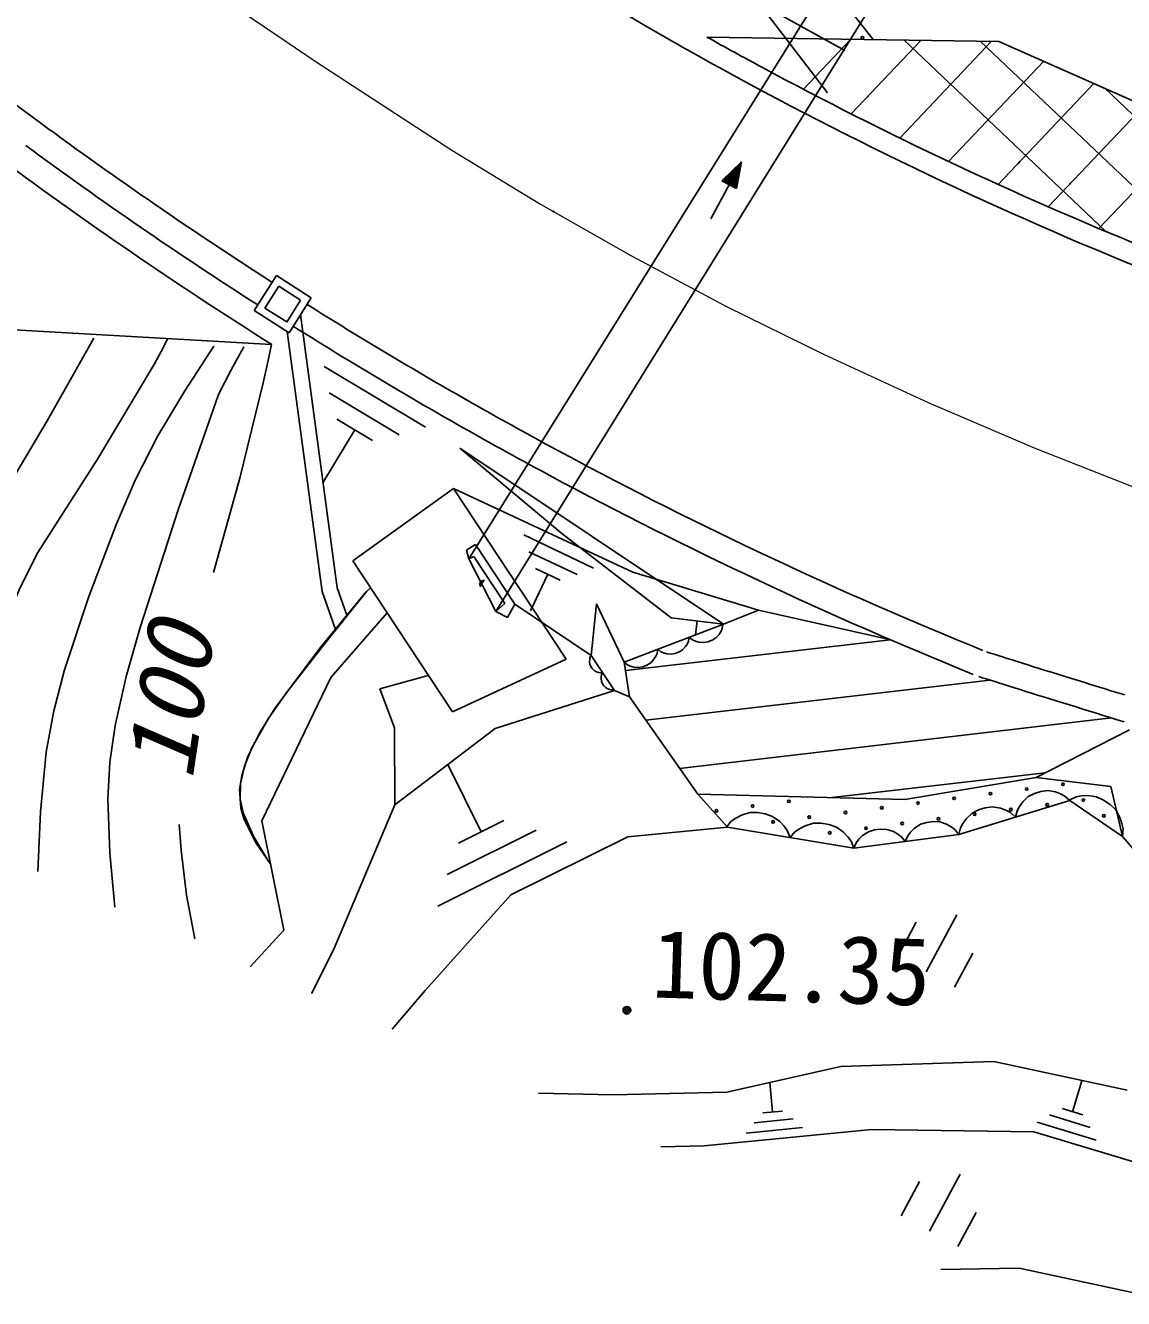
# Model space of a CAD drawing. Units: millimetres, scale not verified. Extents: x 40000 to 680000, y 20000 to 380000.
# Drawn here: x 155692 to 176944, y 247827 to 272456 of the extents above; entities that cross this region are included whole.
import ezdxf
from ezdxf.enums import TextEntityAlignment as Align

# ---------------------------------------------------------------- set-up
doc = ezdxf.new("R2010")
doc.units = ezdxf.units.MM
doc.header["$LTSCALE"] = 1000
doc.linetypes.add('CHAIN', pattern=[18.5, 12, -1.5, 3.5, -1.5])
doc.layers.add('M-BGD', color=7, linetype='Continuous', lineweight=25)
doc.layers.add('M-BMK', color=2, linetype='CHAIN', lineweight=13)
doc.styles.add('ＭＳ ゴシック', font='')
doc.styles.get('ＭＳ ゴシック').set_extended_font_data('MS Gothic')

msp = doc.modelspace()

# ---------------------------------------------------------------- linework, layer by layer
at = {"layer": 'M-BGD'}
for p, q in [((174576, 278677), (164272, 262140)), ((164796, 261119), (175239, 277965)), ((172097, 272184), (171282, 273222)), ((171212, 271152), (169886, 272889)), ((171212, 271152), (169886, 272889)), ((171212, 271152), (169886, 272889)), ((171551, 271970), (170148, 272745)), ((174531, 272148), (168879, 272231)), ((171669, 272190), (170749, 271220)), ((173029, 272170), (171675, 270743)), ((174389, 272150), (172612, 270278)), ((172692, 272175), (176592, 268474)), ((174168, 272153), (179408, 267180)), ((174531, 272148), (178384, 270439)), ((175400, 271763), (173559, 269823)), ((171024, 271510), (171015, 271501)), ((176370, 271333), (174517, 269380)), ((176586, 271237), (182034, 266067)), ((172003, 271089), (171986, 271071)), ((177340, 270902), (175485, 268948)), ((178311, 270472), (176465, 268527)), ((173961, 270247), (173926, 270209)), ((168954, 268716), (169549, 269816)), ((169549, 269816), (169170, 269452)), ((169520, 269763), (169206, 269455)), ((169492, 269710), (169242, 269459)), ((169418, 269364), (169492, 269710)), ((169435, 269332), (169520, 269763)), ((169452, 269300), (169549, 269816)), ((174940, 269826), (174896, 269779)), ((169170, 269452), (169452, 269300)), ((169206, 269455), (169435, 269332)), ((169242, 269459), (169418, 269364)), ((169463, 269657), (169278, 269462)), ((169278, 269462), (169401, 269395)), ((169435, 269605), (169314, 269465)), ((169314, 269465), (169384, 269427)), ((169397, 269534), (169350, 269469)), ((169350, 269469), (169368, 269459)), ((169368, 269459), (169397, 269534)), ((169384, 269427), (169435, 269605)), ((169401, 269395), (169463, 269657)), ((175354, 269648), (175444, 269564)), ((175920, 269405), (175902, 269387)), ((160552, 267616), (160120, 266943)), ((160552, 267616), (161225, 267184)), ((160597, 267409), (160327, 266988)), ((160597, 267409), (161018, 267139)), ((160328, 266989), (160748, 266719)), ((161018, 267139), (160748, 266718)), ((161225, 267184), (160793, 266511)), ((151124, 266816), (160457, 266283)), ((160120, 266944), (160794, 266512)), ((161018, 266861), (161726, 261574)), ((161433, 261503), (160759, 266534)), ((161471, 265861), (163432, 264682)), ((162928, 264535), (161573, 265350)), ((161721, 264838), (162411, 264424)), ((162066, 264631), (161450, 263606)), ((166072, 262628), (164096, 264275)), ((164096, 264275), (169199, 260873)), ((165682, 264403), (166103, 264176)), ((165677, 263837), (165839, 263750)), ((163979, 263499), (162028, 262098)), ((166159, 260195), (163979, 263499)), ((167445, 261876), (163979, 263499)), ((165337, 262600), (166686, 261959)), ((168187, 260996), (166072, 262628)), ((164400, 262416), (164227, 262305)), ((164227, 262305), (164272, 262140)), ((165161, 261261), (164400, 262416)), ((162028, 262098), (163957, 259174)), ((164369, 262180), (164272, 262140)), ((164272, 262140), (164796, 261119)), ((164970, 261270), (164369, 262180)), ((166368, 261832), (165436, 262274)), ((165802, 261839), (165468, 261134)), ((165565, 261952), (166039, 261726)), ((167445, 261876), (169876, 261146)), ((161726, 261574), (161913, 261046)), ((162278, 261494), (162371, 261577)), ((161392, 260406), (162278, 261494)), ((161691, 260773), (161433, 261503)), ((161604, 259839), (162690, 261094)), ((164970, 261270), (164796, 261119)), ((164796, 261119), (165023, 261002)), ((165023, 261002), (165161, 261261)), ((166638, 260268), (165161, 261261)), ((166638, 260268), (166743, 261268)), ((166743, 261268), (167278, 260136)), ((169876, 261146), (169199, 260873)), ((169876, 261146), (172440, 260568)), ((167278, 260136), (169199, 260873)), ((167278, 260136), (169199, 260873)), ((169199, 260873), (168187, 260996)), ((168693, 260935), (168660, 260666)), ((169178, 260790), (169192, 260870)), ((167304, 259974), (172428, 260572)), ((168525, 260545), (168539, 260620)), ((168539, 260620), (168603, 260569)), ((168980, 260564), (169053, 260607)), ((169053, 260607), (169117, 260676)), ((169117, 260676), (169154, 260736)), ((169154, 260736), (169178, 260790)), ((160521, 259239), (161392, 260406)), ((167918, 260306), (167932, 260387)), ((167932, 260387), (167992, 260340)), ((167992, 260340), (168042, 260318)), ((168269, 260307), (168341, 260335)), ((168341, 260335), (168410, 260375)), ((168410, 260375), (168469, 260440)), ((168469, 260440), (168503, 260495)), ((168503, 260495), (168525, 260545)), ((168603, 260569), (168657, 260545)), ((168657, 260545), (168725, 260526)), ((168725, 260526), (168818, 260517)), ((168818, 260517), (168901, 260534)), ((168901, 260534), (168980, 260564)), ((174294, 260336), (174364, 260314)), ((166159, 260195), (163957, 259174)), ((166612, 260192), (166610, 260152)), ((166610, 260152), (166616, 260099)), ((166618, 260226), (166612, 260192)), ((166616, 260099), (166637, 260055)), ((166638, 260268), (166618, 260226)), ((167092, 259590), (166638, 260268)), ((166638, 260268), (167092, 259590)), ((167278, 260136), (167383, 259466)), ((167278, 260136), (167342, 260086)), ((167342, 260086), (167397, 260062)), ((167641, 260050), (167719, 260081)), ((167719, 260081), (167793, 260124)), ((167793, 260124), (167856, 260193)), ((167856, 260193), (167893, 260252)), ((167893, 260252), (167918, 260306)), ((168042, 260318), (168104, 260300)), ((168104, 260300), (168191, 260291)), ((168191, 260291), (168269, 260307)), ((174364, 260314), (174439, 260290)), ((174439, 260290), (174518, 260265)), ((174518, 260265), (174603, 260238)), ((174603, 260238), (174693, 260210)), ((174693, 260210), (174786, 260180)), ((174786, 260180), (174885, 260149)), ((174885, 260149), (174987, 260117)), ((174987, 260117), (175092, 260084)), ((175092, 260084), (175201, 260050)), ((160269, 257071), (161604, 259839)), ((162548, 259623), (163489, 259883)), ((166637, 260055), (166663, 260015)), ((166663, 260015), (166697, 259980)), ((166697, 259980), (166743, 259953)), ((166743, 259953), (166781, 259940)), ((166781, 259940), (166814, 259933)), ((166814, 259933), (166861, 259935)), ((166834, 259860), (166832, 259820)), ((166841, 259893), (166834, 259860)), ((166861, 259935), (166841, 259893)), ((167397, 260062), (167464, 260043)), ((167464, 260043), (167557, 260033)), ((167557, 260033), (167641, 260050)), ((174142, 259860), (174211, 259837)), ((174211, 259837), (174286, 259814)), ((175201, 260050), (175314, 260015)), ((175314, 260015), (175429, 259979)), ((175429, 259979), (175548, 259942)), ((175548, 259942), (175669, 259905)), ((175669, 259905), (175792, 259866)), ((175792, 259866), (175917, 259828)), ((162835, 258869), (162548, 259623)), ((167092, 259590), (164781, 258855)), ((166832, 259820), (166839, 259767)), ((166839, 259767), (166859, 259722)), ((166859, 259722), (166886, 259683)), ((166886, 259683), (166919, 259647)), ((166919, 259647), (166966, 259621)), ((166966, 259621), (167004, 259607)), ((167004, 259607), (167037, 259601)), ((167037, 259601), (167083, 259603)), ((167383, 259466), (167092, 259590)), ((167700, 259014), (174358, 259791)), ((174286, 259814), (174366, 259788)), ((174366, 259788), (174451, 259761)), ((174451, 259761), (174541, 259733)), ((174541, 259733), (174635, 259704)), ((174635, 259704), (174733, 259673)), ((174733, 259673), (174835, 259641)), ((174835, 259641), (174941, 259608)), ((174941, 259608), (175051, 259573)), ((175917, 259828), (176044, 259788)), ((176044, 259788), (176173, 259748)), ((176173, 259748), (176303, 259708)), ((176303, 259708), (176434, 259667)), ((176434, 259667), (176567, 259627)), ((176567, 259627), (176700, 259586)), ((176700, 259586), (176833, 259544)), ((168703, 257584), (167383, 259466)), ((175051, 259573), (175163, 259538)), ((175163, 259538), (175279, 259502)), ((175279, 259502), (175398, 259465)), ((175398, 259465), (175519, 259428)), ((175519, 259428), (175642, 259389)), ((175642, 259389), (175768, 259350)), ((175768, 259350), (175895, 259311)), ((176833, 259544), (176967, 259503)), ((160227, 258779), (160521, 259239)), ((175895, 259311), (176024, 259271)), ((176024, 259271), (176155, 259231)), ((176155, 259231), (176286, 259190)), ((176286, 259190), (176419, 259149)), ((176419, 259149), (176552, 259108)), ((176552, 259108), (176686, 259067)), ((162838, 257379), (162835, 258869)), ((164781, 258855), (162838, 257379)), ((168353, 258083), (176711, 259059)), ((176686, 259067), (176820, 259025)), ((176820, 259025), (176954, 258984)), ((159997, 258316), (160227, 258779)), ((177061, 258832), (175250, 257909)), ((159879, 257948), (159997, 258316)), ((164514, 256854), (163865, 258157)), ((159838, 257673), (159879, 257948)), ((171300, 257518), (175428, 258000)), ((172711, 257482), (175250, 257909)), ((176698, 257733), (175250, 257909)), ((159861, 257311), (159838, 257673)), ((175346, 257635), (175220, 257597)), ((175478, 257653), (175346, 257635)), ((175624, 257629), (175478, 257653)), ((175727, 257592), (175624, 257629)), ((176698, 257733), (176925, 256766)), ((162838, 257379), (161660, 254583)), ((168703, 257584), (172711, 257482)), ((168703, 257584), (169281, 256944)), ((175905, 257462), (173758, 256802)), ((174993, 257435), (174928, 257346)), ((175100, 257537), (174993, 257435)), ((175220, 257597), (175100, 257537)), ((175810, 257548), (175727, 257592)), ((175905, 257462), (175810, 257548)), ((176025, 257532), (175893, 257471)), ((176925, 256766), (175905, 257462)), ((176130, 257551), (176025, 257532)), ((176255, 257557), (176130, 257551)), ((176421, 257534), (176255, 257557)), ((176559, 257470), (176421, 257534)), ((176683, 257386), (176559, 257470)), ((176792, 257281), (176683, 257386)), ((159923, 257093), (159861, 257311)), ((169549, 257178), (169438, 257120)), ((169709, 257227), (169549, 257178)), ((169861, 257227), (169709, 257227)), ((170010, 257203), (169861, 257227)), ((170153, 257154), (170010, 257203)), ((170289, 257055), (170153, 257154)), ((174012, 257217), (173900, 257110)), ((174137, 257279), (174012, 257217)), ((174269, 257320), (174137, 257279)), ((174408, 257338), (174269, 257320)), ((174560, 257313), (174408, 257338)), ((174668, 257274), (174560, 257313)), ((174754, 257229), (174668, 257274)), ((174854, 257139), (174754, 257229)), ((174885, 257263), (174854, 257139)), ((174928, 257346), (174885, 257263)), ((176874, 257134), (176792, 257281)), ((176914, 257016), (176874, 257134)), ((160146, 256655), (159923, 257093)), ((160696, 254955), (160269, 257071)), ((163852, 256031), (165576, 256890)), ((164953, 257072), (164076, 256635)), ((169281, 256944), (167348, 256762)), ((169352, 257059), (169258, 256948)), ((171724, 256538), (169281, 256944)), ((169438, 257120), (169352, 257059)), ((170375, 256965), (170289, 257055)), ((170437, 256879), (170375, 256965)), ((170491, 256743), (170437, 256879)), ((170671, 256916), (170585, 256854)), ((170782, 256973), (170671, 256916)), ((170943, 257023), (170782, 256973)), ((171095, 257023), (170943, 257023)), ((171243, 256998), (171095, 257023)), ((171387, 256949), (171243, 256998)), ((171522, 256851), (171387, 256949)), ((172123, 256892), (172006, 256857)), ((172242, 256908), (172123, 256892)), ((172363, 256903), (172242, 256908)), ((172490, 256859), (172363, 256903)), ((172895, 256923), (172820, 256850)), ((173012, 257002), (172895, 256923)), ((173134, 257039), (173012, 257002)), ((173259, 257055), (173134, 257039)), ((173387, 257050), (173259, 257055)), ((173520, 257004), (173387, 257050)), ((173611, 256952), (173520, 257004)), ((173682, 256898), (173611, 256952)), ((173758, 256802), (173682, 256898)), ((173787, 256931), (173755, 256801)), ((173833, 257017), (173787, 256931)), ((173900, 257110), (173833, 257017)), ((176934, 256911), (176914, 257016)), ((176925, 256766), (176934, 256911)), ((160440, 256222), (160146, 256655)), ((166167, 256660), (163673, 255418)), ((167348, 256762), (165084, 255634)), ((170585, 256854), (170491, 256743)), ((171609, 256760), (171522, 256851)), ((171670, 256674), (171609, 256760)), ((171724, 256538), (171670, 256674)), ((173758, 256802), (171724, 256538)), ((171772, 256645), (171725, 256538)), ((171823, 256713), (171772, 256645)), ((171895, 256782), (171823, 256713)), ((172006, 256857), (171895, 256782)), ((172577, 256810), (172490, 256859)), ((172644, 256758), (172577, 256810)), ((172717, 256667), (172644, 256758)), ((172766, 256779), (172717, 256667)), ((172820, 256850), (172766, 256779)), ((176925, 256766), (178466, 254976)), ((165084, 255634), (163429, 253788)), ((173717, 255248), (173123, 254148)), ((160696, 254955), (160044, 254243)), ((172930, 255105), (172573, 254446)), ((161660, 254583), (161227, 253725)), ((174029, 254510), (173673, 253851)), ((163429, 253788), (162792, 253039)), ((169267, 251817), (171470, 252315)), ((171470, 252315), (174436, 252414)), ((177012, 251857), (174436, 252414)), ((170152, 251437), (170096, 252006)), ((175957, 251440), (176138, 252037)), ((165624, 251798), (167059, 251769)), ((169267, 251817), (167059, 251769)), ((176158, 251379), (175756, 251501)), ((169794, 251228), (170547, 251301)), ((170344, 251455), (169960, 251418)), ((176416, 250894), (175273, 251239)), ((175509, 251378), (176299, 251139)), ((168826, 250778), (172068, 251095)), ((170731, 251134), (169642, 251028)), ((172068, 251095), (175210, 251055)), ((175210, 251055), (177545, 250349)), ((167986, 250763), (168826, 250778)), ((173783, 250231), (173188, 249132)), ((172995, 250089), (172638, 249429)), ((174094, 249494), (173738, 248834)), ((174927, 248412), (173408, 248386)), ((177656, 247827), (174927, 248412))]:
    msp.add_line(p, q, dxfattribs=at)
for points in [[(153598, 257019), (153545, 257930), (153551, 258838), (153623, 259471), (153756, 260106), (153970, 260807), (154240, 261487), (154678, 262374), (155174, 263240), (156110, 264807), (157016, 266403)], [(154998, 256465), (154878, 257326), (154818, 258201), (154842, 258849), (154928, 259504), (155081, 260190), (155292, 260859), (155585, 261571), (155932, 262257), (157088, 264068), (158192, 265910), (158317, 266149), (158445, 266398)], [(155931, 256091), (155982, 257244), (156093, 258396), (156240, 259197), (156445, 259987), (156921, 261411), (157453, 262815), (157824, 263675), (158253, 264516), (158775, 265388), (159336, 266250)], [(157423, 255396), (157324, 256448), (157287, 257495), (157328, 258206), (157429, 258911), (157642, 259862), (157915, 260808), (158650, 263088), (159431, 265317), (159664, 265778), (159920, 266239)], [(159333, 261870), (159842, 263700), (160291, 265543), (160374, 265914), (160456, 266284)], [(160369, 256327), (160106, 256772), (159909, 257223), (159850, 257496), (159852, 257782), (159930, 258129), (160072, 258480), (160389, 259044), (160748, 259560), (161512, 260534), (162300, 261514)], [(158971, 254785), (158809, 255633), (158704, 256501), (158685, 256750), (158667, 256999)]]:
    msp.add_lwpolyline(points, dxfattribs=at)
for centre, radius in [((171892, 272220), 25), ((165914, 268855), 10), ((174368, 257594), 25), ((175070, 257685), 25), ((175771, 257775), 25), ((169765, 257354), 25), ((170466, 257445), 25), ((172966, 257412), 25), ((173667, 257503), 25), ((175466, 257379), 25), ((176167, 257470), 25), ((169064, 257263), 25), ((170862, 257140), 25), ((171563, 257231), 25), ((172265, 257321), 25), ((173362, 257107), 25), ((174063, 257198), 25), ((174764, 257289), 25), ((176563, 257165), 25), ((170161, 257049), 25), ((171959, 256925), 25), ((172661, 257016), 25), ((171258, 256835), 25), ((167332, 253404), 75), ((167332, 253404), 45), ((167332, 253404), 15)]:
    msp.add_circle(centre, radius, dxfattribs=at)
for centre, radius, start, end in [((205798, 338205), 76000, 233.6337, 240.3434), ((205798, 338205), 84000, 229.02449, 233.6337), ((205798, 338205), 76000, 240.27542, 240.76529), ((205798, 338205), 75600, 240.77025, 241.68976), ((205798, 338205), 76000, 240.76529, 247.91948), ((205798, 338205), 75600, 241.68976, 247.91948), ((205798, 338205), 84000, 233.6337, 237.34053), ((205798, 338205), 84520, 233.65062, 237.3403), ((205798, 338205), 85020, 233.65062, 237.77188), ((205798, 338205), 84000, 237.8862, 240.3434), ((205798, 338205), 84500, 237.8828, 240.3434), ((205798, 338205), 84000, 240.27542, 241.47296), ((205798, 338205), 84500, 240.27542, 241.65361), ((205798, 338205), 84000, 241.79915, 247.91948), ((205798, 338205), 84500, 241.77787, 247.91948), ((164560, 261645), 75, 75.5845, 220.8251), ((164560, 261645), 45, 88.0619, 208.3477)]:
    msp.add_arc(centre, radius, start, end, dxfattribs=at)
at = {"layer": 'M-BMK'}
msp.add_lwpolyline([(158773, 273480), (161339, 271738), (163944, 270042), (165660, 268998), (167407, 268004), (169263, 267020), (171147, 266090), (173165, 265162), (175216, 264285), (177309, 263456), (179422, 262683), (181451, 262001), (183498, 261376), (185588, 260797), (187692, 260277), (189664, 259850), (191660, 259479), (193981, 259111), (196312, 258802), (198927, 258519)], dxfattribs=at)

# ---------------------------------------------------------------- texts
at = {"layer": 'M-BGD', "style": 'ＭＳ ゴシック', "oblique": 15, "width": 1.1}
msp.add_text('100', height=1320, rotation=81.485, dxfattribs=at).set_placement((159312, 257763), align=Align.BOTTOM_LEFT)
at = {"layer": 'M-BGD', "style": 'ＭＳ ゴシック'}
msp.add_text('102.35', height=1320, rotation=358.285, dxfattribs=at).set_placement((167788, 253257), align=Align.BOTTOM_LEFT)

doc.saveas('drawing.dxf')
